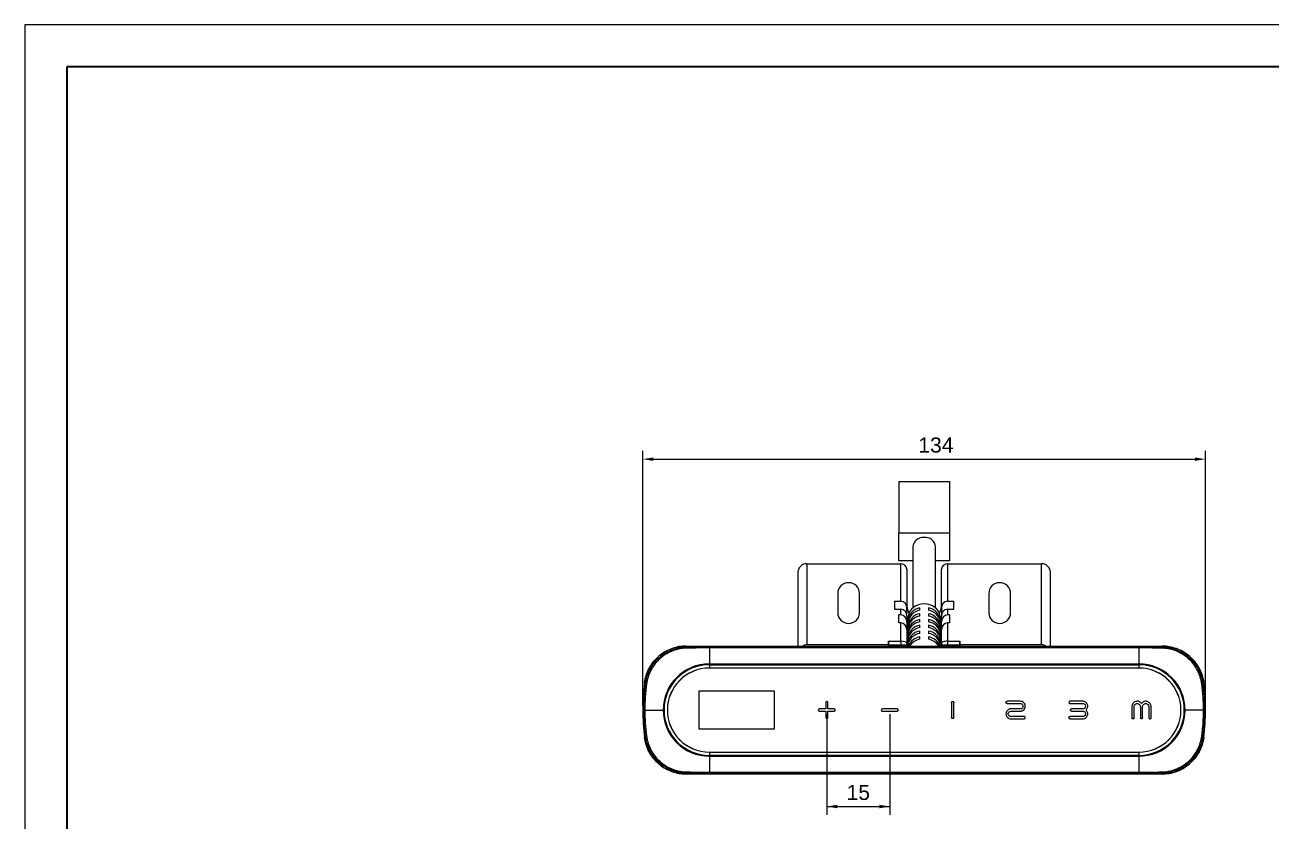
# Model space of a CAD drawing. Header units: millimetres. Extents: x -297 to 297, y -210 to 210.
# Drawn here: x -297 to 0, y 20.2 to 210 of the extents above; entities that cross this region are included whole.
import ezdxf

# ---------------------------------------------------------------- set-up
doc = ezdxf.new("R2010")
doc.units = ezdxf.units.MM
doc.layers.get('0').update_dxf_attribs({"lineweight": 20})
for name, color, linetype, lineweight in [('AM_5', 3, 'Continuous', 25), ('粗实线层', 7, 'Continuous', 35), ('细实线层', 7, 'Continuous', 18)]:
    doc.layers.add(name, color=color, linetype=linetype, lineweight=lineweight)
doc.styles.add('标准', font='')
doc.styles.get('标准').set_extended_font_data('arial')
doc.dimstyles.new('标准$0', dxfattribs={"dimscale": 1.5, "dimtxt": 2.4, "dimasz": 2.5, "dimexe": 2, "dimexo": 1, "dimgap": 1.5, "dimtad": 1, "dimdec": 1, "dimdsep": 46, "dimtxsty": '标准', "dimcen": 2.5, "dimdle": 5, "dimclre": 256, "dimclrt": 7, "dimadec": 0, "dimazin": 0, "dimtfac": 0.714286, "dimtdec": 1, "dimtmove": 0, "dimatfit": 3, "dimfxl": 0, "dimtolj": 1, "dimarcsym": 0})

# ---------------------------------------------------------------- blocks, each defined once
blk = doc.blocks.new('*X4')
at = {"linetype": 'Continuous', "lineweight": 20}
for points in [[(-105.88, 23.68), (-103.38, 24.1), (-103.38, 23.27)], [(-90.88, 23.68), (-93.38, 24.1), (-93.38, 23.27)]]:
    blk.add_hatch(color=0, dxfattribs=at).paths.add_polyline_path(points, flags=0)
for p, q in [((-105.88, 45.68), (-105.88, 21.68)), ((-90.88, 45.68), (-90.88, 21.68))]:
    blk.add_line(p, q, dxfattribs=at)
at = {"color": 0, "linetype": 'Continuous', "lineweight": 20}
blk.add_line((-105.88, 23.68), (-90.88, 23.68), dxfattribs=at)
at = {"color": 7, "linetype": 'Continuous', "lineweight": 20, "insert": (-98.38, 27.02), "char_height": 3.6, "width": 9.6915, "attachment_point": 5, "style": '标准'}
blk.add_mtext('15', dxfattribs=at)
blk = doc.blocks.new('$CAXA_FRAME_13B17AC1$')
at = {"layer": '粗实线层'}
for p, q in [((-287, 200), (-287, -200)), ((287, 200), (-287, 200))]:
    blk.add_line(p, q, dxfattribs=at)
at = {"layer": '细实线层'}
for p, q in [((297, 210), (-297, 210)), ((-297, 210), (-297, -210))]:
    blk.add_line(p, q, dxfattribs=at)

msp = doc.modelspace()

# ---------------------------------------------------------------- hatches: boundary and pattern name
at = {"layer": 'AM_5'}
for points in [[(-147.23, 106.9), (-147.23, 106.07), (-149.73, 106.49)], [(-18.14, 106.9), (-18.14, 106.07), (-15.64, 106.49)]]:
    msp.add_hatch(color=7, dxfattribs=at).paths.add_polyline_path(points, flags=0)

# ---------------------------------------------------------------- linework, layer by layer
at = {"color": 7, "linetype": 'Continuous', "lineweight": 20}
for p, q in [((-88.68, 101.2), (-76.68, 101.2)), ((-88.68, 101.2), (-88.68, 88.9)), ((-76.68, 101.2), (-76.68, 88.9)), ((-88.68, 88.9), (-76.68, 88.9)), ((-88.68, 82.27), (-88.68, 88.9)), ((-76.68, 88.9), (-76.68, 82.27)), ((-85.38, 85.59), (-85.38, 71.04)), ((-79.98, 71.04), (-79.98, 85.59)), ((-110.68, 81.51), (-110.68, 62.21)), ((-110.68, 81.51), (-88.28, 81.51)), ((-85.38, 82.27), (-88.68, 82.27)), ((-88.28, 72.64), (-88.28, 81.51)), ((-86.78, 80.27), (-86.78, 70.95)), ((-76.68, 82.27), (-79.98, 82.27)), ((-78.58, 70.95), (-78.58, 80.27)), ((-77.08, 81.51), (-77.08, 72.64)), ((-77.08, 81.51), (-54.68, 81.51)), ((-54.68, 62.21), (-54.68, 81.51)), ((-112.68, 61.93), (-112.68, 79.86)), ((-52.68, 79.86), (-52.68, 61.93)), ((-103.28, 74.44), (-103.28, 69.94)), ((-98.08, 69.94), (-98.08, 74.44)), ((-67.28, 74.44), (-67.28, 69.94)), ((-62.08, 69.94), (-62.08, 74.44)), ((-89.78, 72.64), (-88.28, 72.64)), ((-89.78, 72.64), (-89.78, 70.74)), ((-77.08, 72.64), (-75.58, 72.64)), ((-75.58, 70.74), (-75.58, 72.64)), ((-89.78, 70.74), (-88.28, 70.74)), ((-88.28, 69.34), (-88.68, 69.34)), ((-88.68, 67.44), (-88.68, 69.34)), ((-88.28, 69.34), (-88.28, 70.74)), ((-86.78, 69.05), (-86.78, 70.95)), ((-86.78, 69.05), (-86.78, 67.65)), ((-86.49, 68.85), (-86.5, 68.01)), ((-83.68, 70.48), (-83.68, 71.03)), ((-83.68, 69.1), (-83.68, 69.65)), ((-81.68, 71.03), (-81.68, 70.48)), ((-81.68, 69.65), (-81.68, 69.1)), ((-78.86, 68.01), (-78.87, 68.85)), ((-78.58, 70.95), (-78.58, 69.05)), ((-78.58, 67.65), (-78.58, 69.05)), ((-77.08, 70.74), (-77.08, 69.34)), ((-77.08, 70.74), (-75.58, 70.74)), ((-76.68, 69.34), (-77.08, 69.34)), ((-76.68, 69.34), (-76.68, 67.44)), ((-88.28, 67.44), (-88.68, 67.44)), ((-88.28, 63.1), (-88.28, 67.44)), ((-86.78, 67.65), (-86.78, 65.75)), ((-86.78, 65.75), (-86.78, 62.65)), ((-86.53, 66.06), (-86.55, 65.22)), ((-86.51, 67.45), (-86.52, 66.61)), ((-83.68, 67.72), (-83.68, 68.27)), ((-83.68, 66.34), (-83.68, 66.89)), ((-83.68, 64.96), (-83.68, 65.51)), ((-81.68, 68.27), (-81.68, 67.72)), ((-81.68, 66.89), (-81.68, 66.34)), ((-81.68, 65.51), (-81.68, 64.96)), ((-78.84, 66.61), (-78.85, 67.45)), ((-78.82, 65.22), (-78.83, 66.06)), ((-78.58, 65.75), (-78.58, 67.65)), ((-78.58, 62.65), (-78.58, 65.75)), ((-77.08, 67.44), (-77.08, 63.1)), ((-76.68, 67.44), (-77.08, 67.44)), ((-91.17, 62.21), (-91.17, 63.1)), ((-91.17, 63.1), (-88.28, 63.1)), ((-88.28, 63.1), (-88.28, 62.18)), ((-86.78, 62.65), (-86.78, 62.57)), ((-86.78, 62.57), (-86.78, 62.51)), ((-86.78, 62.51), (-86.78, 62.48)), ((-86.78, 61.93), (-86.78, 62.48)), ((-86.58, 63.26), (-86.59, 62.42)), ((-86.55, 64.66), (-86.57, 63.82)), ((-83.68, 63.58), (-83.68, 64.13)), ((-81.68, 64.13), (-81.68, 63.58)), ((-78.79, 63.82), (-78.81, 64.66)), ((-78.77, 62.42), (-78.79, 63.26)), ((-78.58, 62.57), (-78.58, 62.65)), ((-78.58, 62.51), (-78.58, 62.57)), ((-78.58, 62.48), (-78.58, 62.51)), ((-78.58, 62.48), (-78.58, 61.93)), ((-77.08, 63.1), (-74.2, 63.1)), ((-77.08, 63.1), (-77.08, 62.18)), ((-74.2, 63.1), (-74.19, 62.21)), ((-139.39, 61.93), (-89.08, 61.93)), ((-139.18, 61.7), (-133.87, 61.69)), ((-133.88, 61.51), (-133.88, 57.68)), ((-31.48, 61.51), (-133.88, 61.51)), ((-133.87, 61.69), (-31.49, 61.69)), ((-91.17, 62.21), (-110.68, 62.21)), ((-91.17, 61.93), (-91.17, 62.21)), ((-91.12, 62.02), (-91.17, 62.18)), ((-88.28, 62.18), (-91.17, 62.18)), ((-91.12, 61.93), (-91.12, 62.02)), ((-91.11, 62.02), (-91.11, 61.93)), ((-91.11, 62.01), (-88.68, 62.01)), ((-89.08, 61.93), (-76.28, 61.93)), ((-87.28, 62.07), (-88.68, 62.07)), ((-88.68, 62.07), (-88.68, 62.01)), ((-87.28, 62.01), (-88.68, 62.01)), ((-88.28, 62.01), (-88.28, 61.93)), ((-87.28, 62.07), (-87.28, 62.15)), ((-87.09, 62.01), (-87.28, 62.01)), ((-78.08, 62.01), (-78.27, 62.01)), ((-78.08, 62.15), (-78.08, 62.07)), ((-78.08, 62.07), (-76.68, 62.07)), ((-76.68, 62.01), (-78.08, 62.01)), ((-74.2, 62.18), (-77.08, 62.18)), ((-77.08, 61.93), (-77.08, 62.01)), ((-76.68, 62.07), (-76.68, 62.01)), ((-74.25, 62.01), (-76.68, 62.01)), ((-76.28, 61.93), (-25.97, 61.93)), ((-74.25, 62.02), (-74.2, 62.18)), ((-74.25, 62.02), (-74.25, 61.93)), ((-74.25, 61.93), (-74.25, 62.02)), ((-74.19, 62.21), (-74.19, 61.93)), ((-54.68, 62.21), (-74.19, 62.21)), ((-31.49, 61.69), (-26.18, 61.7)), ((-31.48, 61.51), (-31.48, 57.68)), ((-133.88, 57.68), (-31.48, 57.68)), ((-133.88, 57.48), (-31.48, 57.48)), ((-133.88, 57.48), (-133.88, 56.69)), ((-31.48, 56.69), (-133.88, 56.69)), ((-31.48, 56.68), (-133.88, 56.68)), ((-31.48, 57.48), (-31.48, 56.69)), ((-149.1, 52.92), (-149.3, 53.21)), ((-118.38, 51.18), (-136.38, 51.18)), ((-136.38, 51.18), (-136.38, 42.18)), ((-118.38, 42.18), (-118.38, 51.18)), ((-16.06, 53.21), (-16.26, 52.92)), ((-106.15, 48.44), (-106.15, 46.95)), ((-105.61, 46.95), (-105.61, 48.44)), ((-76.15, 48.44), (-76.15, 44.93)), ((-75.61, 44.93), (-75.61, 48.44)), ((-59.77, 48.78), (-62.91, 48.78)), ((-62.91, 48.24), (-59.77, 48.24)), ((-44.87, 48.78), (-47.91, 48.78)), ((-47.91, 48.24), (-44.87, 48.24)), ((-149.42, 46.68), (-149.42, 43.76)), ((-149.26, 46.68), (-144.88, 46.68)), ((-106.15, 46.95), (-107.64, 46.95)), ((-107.64, 46.41), (-106.15, 46.41)), ((-106.15, 46.41), (-106.15, 44.93)), ((-104.13, 46.95), (-105.61, 46.95)), ((-105.61, 46.41), (-104.13, 46.41)), ((-105.61, 44.93), (-105.61, 46.41)), ((-89.13, 46.95), (-92.64, 46.95)), ((-92.64, 46.41), (-89.13, 46.41)), ((-59.77, 46.95), (-61.99, 46.95)), ((-61.99, 46.41), (-59.77, 46.41)), ((-58.85, 45.13), (-61.99, 45.13)), ((-61.99, 44.59), (-58.85, 44.59)), ((-44.87, 45.13), (-47.91, 45.13)), ((-47.91, 44.59), (-44.87, 44.59)), ((-44.87, 46.95), (-47.57, 46.95)), ((-47.57, 46.41), (-44.87, 46.41)), ((-33.18, 47.49), (-33.18, 44.86)), ((-32.64, 44.86), (-32.64, 47.49)), ((-31.15, 47.49), (-31.15, 44.86)), ((-30.61, 44.86), (-30.61, 47.49)), ((-29.13, 47.49), (-29.13, 44.86)), ((-28.59, 44.86), (-28.59, 47.49)), ((-16.11, 46.68), (-20.48, 46.68)), ((-136.38, 42.18), (-118.38, 42.18)), ((-149.3, 40.15), (-149.1, 40.44)), ((-16.26, 40.44), (-16.06, 40.15)), ((-133.88, 36.68), (-31.48, 36.68)), ((-133.88, 36.68), (-31.48, 36.68)), ((-133.88, 36.68), (-133.88, 35.88)), ((-31.48, 35.88), (-133.88, 35.88)), ((-133.88, 35.68), (-31.48, 35.68)), ((-133.88, 35.68), (-133.88, 31.86)), ((-31.48, 36.68), (-31.48, 35.88)), ((-31.48, 35.68), (-31.48, 31.86)), ((-25.97, 31.43), (-139.39, 31.43)), ((-133.87, 31.67), (-139.18, 31.67)), ((-133.88, 31.86), (-31.48, 31.86)), ((-31.49, 31.67), (-133.87, 31.67)), ((-26.18, 31.67), (-31.49, 31.67))]:
    msp.add_line(p, q, dxfattribs=at)
for points in [[(-78.87, 68.85), (-78.89, 69.1), (-79.02, 69.67), (-79.27, 70.22), (-79.64, 70.71), (-80.12, 71.14), (-80.68, 71.49), (-81.31, 71.75), (-81.98, 71.91), (-82.68, 71.97), (-83.38, 71.91), (-84.06, 71.75), (-84.69, 71.49), (-85.25, 71.14), (-85.72, 70.71), (-86.09, 70.22), (-86.34, 69.67), (-86.47, 69.1), (-86.49, 68.85)], [(-139.39, 61.93), (-139.3, 61.83), (-139.18, 61.7)], [(-26.18, 61.7), (-26.06, 61.83), (-25.97, 61.93)], [(-139.18, 31.67), (-139.3, 31.53), (-139.39, 31.43)], [(-25.97, 31.43), (-26.06, 31.53), (-26.18, 31.67)]]:
    msp.add_lwpolyline(points, dxfattribs=at)
for centre, radius, start, end in [((-82.86, 85.29), 2.54, 85.9348, 173.3853), ((-82.44, 85.37), 2.47, 5.0445, 95.6354), ((-110.84, 79.67), 1.85, 85.1605, 174.1596), ((-88.16, 80.13), 1.39, 5.8406, 94.8395), ((-77.2, 80.13), 1.39, 85.1605, 174.1594), ((-54.52, 79.67), 1.85, 5.8404, 94.8395), ((-100.68, 74.44), 2.6, 0, 180), ((-64.68, 74.44), 2.6, 0, 180), ((-83.82, 71.42), 2.96, 180.3894, 213.2083), ((-81.54, 71.42), 2.96, 326.7917, 359.6106), ((-100.68, 69.94), 2.6, 180, 0), ((-83.22, 65.8), 3.33, 98.0426, 175.6702), ((-83.21, 67.2), 3.31, 98.1245, 175.6787), ((-83.24, 66.4), 3.28, 97.7667, 181.2072), ((-83.24, 67.8), 3.26, 97.8478, 181.2487), ((-82.13, 67.8), 3.26, 358.7513, 82.1522), ((-82.15, 67.2), 3.31, 4.3213, 81.8755), ((-82.12, 66.4), 3.28, 358.7928, 82.2333), ((-82.15, 65.8), 3.33, 4.3298, 81.9574), ((-64.68, 69.94), 2.6, 180, 0), ((-83.22, 63), 3.37, 97.8819, 175.6533), ((-83.24, 62.2), 3.34, 97.5295, 181.0858), ((-83.24, 63.6), 3.32, 97.6076, 181.1258), ((-83.22, 64.4), 3.35, 97.9617, 175.6618), ((-83.24, 65), 3.3, 97.6867, 181.1663), ((-82.12, 65), 3.3, 358.8337, 82.3133), ((-82.14, 64.4), 3.35, 4.3382, 82.0383), ((-82.12, 63.6), 3.32, 358.8742, 82.3924), ((-82.14, 63), 3.37, 4.3467, 82.1181), ((-82.12, 62.2), 3.34, 358.9142, 82.4705), ((-87.28, 62.65), 0.5, 269.9958, 359.9956), ((-83.22, 61.59), 3.4, 97.8832, 174.2652), ((-83.06, 60.52), 3.66, 99.7738, 157.3358), ((-82.98, 59.81), 3.83, 100.5357, 146.3929), ((-82.15, 61.59), 3.4, 5.7348, 82.1168), ((-82.3, 60.52), 3.66, 22.6642, 80.2262), ((-82.38, 59.81), 3.83, 33.6071, 79.4643), ((-78.08, 62.65), 0.5, 180.0044, 270.0042), ((-131.8, 61.48), 7.38, 178.3153, 180.2669), ((-33.56, 61.48), 7.38, 359.7331, 1.6847), ((-133.88, 46.68), 11, 90, 180), ((-133.88, 46.68), 11, 89.9978, 180.0022), ((-133.88, 46.68), 10.8, 90, 270), ((-133.88, 46.68), 10.01, 90, 270), ((-133.88, 46.68), 10, 90, 270), ((-31.48, 46.68), 11, 359.9978, 90.0022), ((-31.48, 46.68), 10.8, 270, 90), ((-31.48, 46.68), 10.01, 270, 90), ((-31.48, 46.68), 10, 270, 90), ((-98.48, 46.68), 51.24, 172.6873, 187.3127), ((-98.48, 46.68), 51.24, 172.6784, 187.3216), ((-149.87, 44.78), 8.18, 82.7046, 84.5678), ((-15.49, 44.78), 8.18, 95.4322, 97.2954), ((-66.88, 46.68), 51.24, 352.6784, 7.3216), ((-66.88, 46.68), 51.24, 352.6873, 7.3127), ((-133.88, 46.68), 11, 179.9978, 270.0022), ((-31.48, 46.68), 11, 269.9978, 0.0022), ((-149.87, 48.58), 8.18, 275.4322, 277.2954), ((-15.49, 48.58), 8.18, 262.7046, 264.5678), ((-131.8, 31.89), 7.38, 179.7331, 181.6847), ((-33.56, 31.89), 7.38, 358.3153, 0.2669)]:
    msp.add_arc(centre, radius, start, end, dxfattribs=at)
for centre, major_axis, ratio, start_param, end_param in [((-88.28, 70.95), (0, 1.69), 0.887811, 4.712389, 6.283185), ((-77.08, 70.95), (0, 1.69), 0.887811, 0, 1.570796), ((-88.28, 69.05), (0, 1.69), 0.887811, 4.712389, 6.283185), ((-88.28, 67.65), (0, 1.69), 0.887811, 4.712389, 6.283185), ((-77.08, 69.05), (0, 1.69), 0.887811, 0, 1.570796), ((-77.08, 67.65), (0, 1.69), 0.887811, 0, 1.570796), ((-88.28, 65.75), (0, 1.69), 0.887811, 4.712389, 6.283185), ((-77.08, 65.75), (0, 1.69), 0.887811, 0, 1.570796), ((-91.17, 62.68), (0, 0.5), 0.005236, 0.593412, 3.124139), ((-88.28, 62.65), (1.5, 0), 0.296631, 0, 1.570796), ((-87.28, 62.57), (0, 0.501), 0.998013, 3.141593, 4.712389), ((-87.28, 62.51), (0, 0.501), 0.998013, 3.141593, 4.712389), ((-87.28, 62.48), (0, 0.501), 0.998013, 3.537138, 4.712389), ((-77.08, 62.65), (1.5, 0), 0.296631, 1.570796, 3.141593), ((-78.08, 62.57), (0, 0.501), 0.998013, 1.570796, 3.141593), ((-78.08, 62.51), (0, 0.501), 0.998013, 1.570796, 3.141593), ((-78.08, 62.48), (0, 0.501), 0.998013, 1.570796, 2.746047), ((-74.2, 62.68), (0, 0.5), 0.005236, 3.159046, 5.689773), ((-110.68, 59.8), (0, 2.41), 0.829038, 0, 0.489918), ((-90.62, 62.02), (0.5, 0), 0.017583, 3.146867, 3.244214), ((-88.28, 62.15), (1, 0), 0.030427, 0, 1.570796), ((-77.08, 62.15), (1, 0), 0.030427, 1.570796, 3.141593), ((-74.75, 62.02), (0.5, 0), 0.017583, 6.180563, 6.277911), ((-54.68, 59.8), (0, 2.41), 0.829038, 5.793267, 6.283185)]:
    msp.add_ellipse(centre, major_axis=major_axis, ratio=ratio, start_param=start_param, end_param=end_param, dxfattribs=at)
for points, knots in [([(-149.31, 53.21), (-149.23, 53.81), (-149.1, 54.39), (-148.83, 55.25), (-148.73, 55.53), (-148.49, 56.08), (-148.36, 56.36), (-147.94, 57.16), (-147.61, 57.66), (-147.05, 58.36), (-146.86, 58.59), (-146.44, 59.03), (-146.23, 59.24), (-145.55, 59.83), (-145.06, 60.19), (-144.29, 60.65), (-144.03, 60.79), (-143.49, 61.06), (-143.21, 61.18), (-142.37, 61.5), (-141.79, 61.66), (-140.61, 61.87), (-140, 61.93), (-139.4, 61.93)], [0, 0, 0, 0, 642.507946, 642.507946, 963.761919, 963.761919, 1285.015893, 1285.015893, 1927.523839, 1927.523839, 2248.777812, 2248.777812, 2570.031785, 2570.031785, 3212.539731, 3212.539731, 3533.793705, 3533.793705, 3855.047678, 3855.047678, 4497.555624, 4497.555624, 5140.06357, 5140.06357, 5140.06357, 5140.06357]), ([(-139.39, 61.93), (-139.95, 61.91), (-141.08, 61.85), (-142.72, 61.41), (-144.26, 60.72), (-145.67, 59.78), (-146.89, 58.62), (-147.91, 57.26), (-148.67, 55.76), (-149.12, 54.38), (-149.26, 53.52), (-149.3, 53.21)], [0, 0, 0, 0, 496.277578, 992.552533, 1488.843135, 1985.13445, 2481.160544, 2977.188523, 3473.15274, 3969.120147, 4244.872771, 4244.872771, 4244.872771, 4244.872771]), ([(-149.1, 52.92), (-149, 53.48), (-148.81, 54.59), (-148.18, 56.16), (-147.3, 57.61), (-146.2, 58.88), (-144.91, 59.95), (-143.45, 60.79), (-141.97, 61.34), (-140.53, 61.64), (-139.63, 61.68), (-139.18, 61.7)], [0, 0, 0, 0, 493.584122, 987.164481, 1480.791229, 1974.416063, 2460.556084, 2953.705527, 3446.85654, 3842.702001, 4238.548865, 4238.548865, 4238.548865, 4238.548865]), ([(-139.18, 61.44), (-139.62, 61.42), (-140.5, 61.38), (-141.89, 61.08), (-143.33, 60.54), (-144.75, 59.72), (-146, 58.68), (-147.07, 57.44), (-147.92, 56.04), (-148.55, 54.51), (-148.74, 53.43), (-148.84, 52.9)], [0, 0, 0, 0, 394.490465, 788.960257, 1279.608067, 1770.242161, 2253.468507, 2744.106541, 3234.750742, 3725.860881, 4216.983225, 4216.983225, 4216.983225, 4216.983225]), ([(-133.88, 61.51), (-133.88, 61.51), (-134.21, 61.51), (-135.98, 61.48), (-137.75, 61.46), (-139.18, 61.44)], [0, 0, 0, 0, 0.016567, 277.943942, 1473.920246, 1473.920246, 1473.920246, 1473.920246]), ([(-133.88, 61.51), (-133.88, 61.53), (-133.88, 61.59), (-133.88, 61.64), (-133.87, 61.68), (-133.87, 61.69), (-133.87, 61.69)], [0, 0, 0, 0, 478.366474, 956.737585, 1435.10389, 1913.471873, 1913.471873, 1913.471873, 1913.471873]), ([(-26.18, 61.44), (-26.51, 61.45), (-28.28, 61.46), (-30.05, 61.51), (-31.48, 61.51), (-31.48, 61.51)], [0, 0, 0, 0, 126.06383, 668.548544, 668.556059, 668.556059, 668.556059, 668.556059]), ([(-31.48, 61.51), (-31.48, 61.53), (-31.48, 61.59), (-31.49, 61.64), (-31.49, 61.68), (-31.49, 61.69), (-31.49, 61.69)], [0, 0, 0, 0, 226.614376, 453.230755, 679.846117, 906.461273, 906.461273, 906.461273, 906.461273]), ([(-26.18, 61.7), (-25.62, 61.67), (-24.5, 61.61), (-22.86, 61.18), (-21.31, 60.48), (-19.91, 59.54), (-18.68, 58.38), (-17.66, 57.03), (-16.9, 55.52), (-16.45, 54.13), (-16.31, 53.25), (-16.26, 52.92)], [0, 0, 0, 0, 194.456151, 388.911082, 583.383138, 777.854931, 972.139332, 1166.423824, 1360.584986, 1554.747497, 1669.227268, 1669.227268, 1669.227268, 1669.227268]), ([(-16.53, 52.9), (-16.58, 53.21), (-16.71, 54.07), (-17.16, 55.42), (-17.91, 56.88), (-18.89, 58.19), (-20.08, 59.32), (-21.45, 60.24), (-22.94, 60.92), (-24.54, 61.35), (-25.63, 61.41), (-26.18, 61.44)], [0, 0, 0, 0, 109.104716, 293.967014, 478.825386, 663.668022, 848.508758, 1033.679169, 1218.851996, 1404.312191, 1589.790094, 1589.790094, 1589.790094, 1589.790094]), ([(-25.97, 61.93), (-25.36, 61.93), (-24.76, 61.87), (-23.88, 61.71), (-23.59, 61.65), (-23.01, 61.49), (-22.72, 61.39), (-21.87, 61.07), (-21.33, 60.81), (-20.56, 60.35), (-20.31, 60.18), (-19.83, 59.83), (-19.59, 59.64), (-18.91, 59.04), (-18.5, 58.61), (-17.94, 57.9), (-17.77, 57.66), (-17.44, 57.15), (-17.28, 56.89), (-16.86, 56.1), (-16.63, 55.54), (-16.26, 54.4), (-16.13, 53.81), (-16.05, 53.21)], [0, 0, 0, 0, 254.740645, 254.740645, 382.110967, 382.110967, 509.481289, 509.481289, 764.221934, 764.221934, 891.592256, 891.592256, 1018.962579, 1018.962579, 1273.703223, 1273.703223, 1401.073546, 1401.073546, 1528.443868, 1528.443868, 1783.184513, 1783.184513, 2037.925157, 2037.925157, 2037.925157, 2037.925157]), ([(-16.06, 53.21), (-16.16, 53.77), (-16.36, 54.87), (-17, 56.44), (-17.88, 57.89), (-18.99, 59.16), (-20.31, 60.23), (-21.78, 61.07), (-23.37, 61.63), (-24.79, 61.9), (-25.66, 61.92), (-25.97, 61.93)], [0, 0, 0, 0, 188.788361, 377.576164, 566.369814, 755.163176, 943.8567, 1132.549911, 1321.219653, 1509.890032, 1614.789255, 1614.789255, 1614.789255, 1614.789255]), ([(-149.48, 46.69), (-149.47, 47.73), (-149.43, 49.82), (-149.21, 51.89), (-149.1, 52.92)], [0, 0, 0, 0, 561.03713, 1124.307792, 1124.307792, 1124.307792, 1124.307792]), ([(-148.84, 52.9), (-148.95, 51.87), (-149.18, 49.8), (-149.26, 47.72), (-149.26, 46.68), (-149.26, 46.68)], [0, 0, 0, 0, 562.123428, 1126.459006, 1126.469854, 1126.469854, 1126.469854, 1126.469854]), ([(-16.11, 46.68), (-16.11, 46.68), (-16.11, 47.72), (-16.18, 49.8), (-16.41, 51.86), (-16.53, 52.9)], [0, 0, 0, 0, 0.003596, 186.332895, 373.464754, 373.464754, 373.464754, 373.464754]), ([(-16.26, 52.92), (-16.15, 51.89), (-15.93, 49.82), (-15.9, 47.74), (-15.88, 46.69)], [0, 0, 0, 0, 186.712563, 374.143693, 374.143693, 374.143693, 374.143693]), ([(-105.61, 48.44), (-105.61, 48.51), (-105.64, 48.58), (-105.74, 48.68), (-105.81, 48.71), (-105.95, 48.71), (-106.02, 48.68), (-106.12, 48.58), (-106.15, 48.51), (-106.15, 48.44)], [0, 0, 0, 0, 378.324455, 378.324455, 756.648911, 756.648911, 1134.973366, 1134.973366, 1513.297821, 1513.297821, 1513.297821, 1513.297821]), ([(-76.15, 48.44), (-76.15, 48.51), (-76.12, 48.58), (-76.02, 48.68), (-75.95, 48.71), (-75.88, 48.71)], [0, 0, 0, 0, 339.089638, 339.089638, 678.179276, 678.179276, 678.179276, 678.179276]), ([(-75.88, 48.71), (-75.81, 48.71), (-75.74, 48.68), (-75.64, 48.58), (-75.61, 48.51), (-75.61, 48.44)], [0, 0, 0, 0, 338.169453, 338.169453, 676.338906, 676.338906, 676.338906, 676.338906]), ([(-63.18, 48.51), (-63.18, 48.58), (-63.15, 48.65), (-63.05, 48.75), (-62.98, 48.78), (-62.91, 48.78)], [0, 0, 0, 0, 302.321812, 302.321812, 604.643624, 604.643624, 604.643624, 604.643624]), ([(-62.91, 48.24), (-62.98, 48.24), (-63.05, 48.27), (-63.15, 48.36), (-63.18, 48.43), (-63.18, 48.51)], [0, 0, 0, 0, 301.496018, 301.496018, 602.992036, 602.992036, 602.992036, 602.992036]), ([(-59.77, 46.41), (-59.69, 46.41), (-59.61, 46.42), (-59.46, 46.45), (-59.39, 46.47), (-59.24, 46.53), (-59.18, 46.57), (-59.05, 46.65), (-58.99, 46.7), (-58.83, 46.87), (-58.74, 47), (-58.62, 47.28), (-58.59, 47.44), (-58.59, 47.67), (-58.59, 47.74), (-58.62, 47.9), (-58.64, 47.97), (-58.7, 48.11), (-58.74, 48.18), (-58.83, 48.31), (-58.87, 48.37), (-59.04, 48.54), (-59.17, 48.63), (-59.46, 48.75), (-59.61, 48.78), (-59.77, 48.78)], [0, 0, 0, 0, 175.234276, 175.234276, 350.468552, 350.468552, 525.702828, 525.702828, 700.937104, 700.937104, 1051.405656, 1051.405656, 1401.874208, 1401.874208, 1577.108484, 1577.108484, 1752.34276, 1752.34276, 1927.577036, 1927.577036, 2102.811312, 2102.811312, 2453.279864, 2453.279864, 2803.748415, 2803.748415, 2803.748415, 2803.748415]), ([(-59.77, 48.24), (-59.68, 48.24), (-59.6, 48.22), (-59.44, 48.15), (-59.37, 48.11), (-59.25, 47.99), (-59.21, 47.92), (-59.14, 47.76), (-59.13, 47.68), (-59.13, 47.51), (-59.14, 47.43), (-59.21, 47.27), (-59.25, 47.2), (-59.43, 47.02), (-59.6, 46.95), (-59.77, 46.95)], [0, 0, 0, 0, 209.687506, 209.687506, 419.375012, 419.375012, 629.062518, 629.062518, 838.750024, 838.750024, 1048.43753, 1048.43753, 1258.125036, 1258.125036, 1677.500048, 1677.500048, 1677.500048, 1677.500048]), ([(-47.91, 48.78), (-47.98, 48.78), (-48.05, 48.75), (-48.15, 48.65), (-48.18, 48.58), (-48.18, 48.51)], [0, 0, 0, 0, 261.103354, 261.103354, 522.206709, 522.206709, 522.206709, 522.206709]), ([(-48.18, 48.51), (-48.18, 48.43), (-48.15, 48.36), (-48.05, 48.27), (-47.98, 48.24), (-47.91, 48.24)], [0, 0, 0, 0, 260.121066, 260.121066, 520.242132, 520.242132, 520.242132, 520.242132]), ([(-43.98, 46.82), (-43.91, 46.9), (-43.84, 47), (-43.75, 47.2), (-43.72, 47.31), (-43.67, 47.64), (-43.7, 47.87), (-43.84, 48.18), (-43.9, 48.28), (-44.05, 48.45), (-44.13, 48.53), (-44.32, 48.65), (-44.43, 48.7), (-44.64, 48.76), (-44.75, 48.78), (-44.87, 48.78)], [0, 0, 0, 0, 179.17308, 179.17308, 358.346161, 358.346161, 716.692321, 716.692321, 895.865402, 895.865402, 1075.038482, 1075.038482, 1254.211562, 1254.211562, 1433.384642, 1433.384642, 1433.384642, 1433.384642]), ([(-44.87, 48.24), (-44.78, 48.24), (-44.7, 48.22), (-44.55, 48.15), (-44.47, 48.11), (-44.36, 47.99), (-44.31, 47.92), (-44.24, 47.76), (-44.23, 47.68), (-44.23, 47.51), (-44.24, 47.43), (-44.31, 47.27), (-44.36, 47.2), (-44.48, 47.08), (-44.55, 47.03), (-44.7, 46.97), (-44.78, 46.95), (-44.87, 46.95)], [0, 0, 0, 0, 206.818342, 206.818342, 413.636683, 413.636683, 620.455025, 620.455025, 827.273367, 827.273367, 1034.091708, 1034.091708, 1240.91005, 1240.91005, 1447.728391, 1447.728391, 1654.546733, 1654.546733, 1654.546733, 1654.546733]), ([(-30.88, 48.28), (-30.96, 48.39), (-31.06, 48.48), (-31.28, 48.63), (-31.4, 48.68), (-31.65, 48.76), (-31.78, 48.78), (-32.05, 48.77), (-32.18, 48.75), (-32.43, 48.67), (-32.55, 48.6), (-32.76, 48.45), (-32.86, 48.35), (-33.01, 48.13), (-33.07, 48.01), (-33.15, 47.76), (-33.18, 47.63), (-33.18, 47.49)], [0, 0, 0, 0, 182.464522, 182.464522, 364.929045, 364.929045, 547.393567, 547.393567, 729.85809, 729.85809, 912.322612, 912.322612, 1094.787135, 1094.787135, 1277.251657, 1277.251657, 1459.716179, 1459.716179, 1459.716179, 1459.716179]), ([(-32.64, 47.49), (-32.64, 47.59), (-32.62, 47.69), (-32.54, 47.87), (-32.49, 47.95), (-32.35, 48.09), (-32.27, 48.14), (-32.09, 48.22), (-31.99, 48.24), (-31.79, 48.24), (-31.7, 48.22), (-31.52, 48.14), (-31.44, 48.09), (-31.3, 47.95), (-31.24, 47.87), (-31.17, 47.69), (-31.15, 47.59), (-31.15, 47.49)], [0, 0, 0, 0, 180.952261, 180.952261, 361.904522, 361.904522, 542.856784, 542.856784, 723.809045, 723.809045, 904.761306, 904.761306, 1085.713567, 1085.713567, 1266.665829, 1266.665829, 1447.61809, 1447.61809, 1447.61809, 1447.61809]), ([(-28.59, 47.49), (-28.59, 47.63), (-28.61, 47.76), (-28.69, 48.01), (-28.75, 48.13), (-28.9, 48.35), (-29, 48.44), (-29.21, 48.6), (-29.33, 48.66), (-29.58, 48.75), (-29.71, 48.77), (-29.98, 48.78), (-30.11, 48.76), (-30.36, 48.68), (-30.48, 48.63), (-30.7, 48.48), (-30.8, 48.39), (-30.88, 48.28)], [0, 0, 0, 0, 176.476674, 176.476674, 352.953348, 352.953348, 529.430022, 529.430022, 705.906696, 705.906696, 882.38337, 882.38337, 1058.860045, 1058.860045, 1235.336719, 1235.336719, 1411.813393, 1411.813393, 1411.813393, 1411.813393]), ([(-30.61, 47.49), (-30.61, 47.59), (-30.59, 47.69), (-30.52, 47.87), (-30.46, 47.95), (-30.33, 48.09), (-30.24, 48.14), (-30.07, 48.22), (-29.97, 48.24), (-29.77, 48.24), (-29.68, 48.22), (-29.5, 48.14), (-29.41, 48.09), (-29.21, 47.88), (-29.13, 47.69), (-29.13, 47.49)], [0, 0, 0, 0, 153.371256, 153.371256, 306.742512, 306.742512, 460.113767, 460.113767, 613.485023, 613.485023, 766.856279, 766.856279, 920.227535, 920.227535, 1226.970047, 1226.970047, 1226.970047, 1226.970047]), ([(-149.26, 46.68), (-149.29, 46.68), (-149.35, 46.69), (-149.42, 46.69), (-149.47, 46.69), (-149.48, 46.69), (-149.48, 46.69)], [0, 0, 0, 0, 490.601424, 981.209714, 1471.817618, 1962.427682, 1962.427682, 1962.427682, 1962.427682]), ([(-149.1, 40.44), (-149.21, 41.48), (-149.44, 43.56), (-149.47, 45.65), (-149.48, 46.69)], [0, 0, 0, 0, 547.966276, 1098.057112, 1098.057112, 1098.057112, 1098.057112]), ([(-149.26, 46.68), (-149.26, 46.68), (-149.26, 45.65), (-149.18, 43.57), (-148.95, 41.51), (-148.84, 40.47)], [0, 0, 0, 0, 0.010594, 548.912328, 1100.178302, 1100.178302, 1100.178302, 1100.178302]), ([(-107.64, 46.95), (-107.71, 46.95), (-107.78, 46.92), (-107.88, 46.83), (-107.91, 46.75), (-107.91, 46.61), (-107.88, 46.54), (-107.78, 46.44), (-107.71, 46.41), (-107.64, 46.41)], [0, 0, 0, 0, 379.732911, 379.732911, 759.465822, 759.465822, 1139.198733, 1139.198733, 1518.931645, 1518.931645, 1518.931645, 1518.931645]), ([(-106.15, 44.93), (-106.15, 44.86), (-106.12, 44.79), (-106.02, 44.69), (-105.95, 44.66), (-105.81, 44.66), (-105.74, 44.69), (-105.64, 44.79), (-105.61, 44.86), (-105.61, 44.93)], [0, 0, 0, 0, 370.657582, 370.657582, 741.315164, 741.315164, 1111.972746, 1111.972746, 1482.630328, 1482.630328, 1482.630328, 1482.630328]), ([(-104.13, 46.41), (-104.06, 46.41), (-103.99, 46.44), (-103.89, 46.54), (-103.86, 46.61), (-103.86, 46.75), (-103.89, 46.82), (-103.99, 46.92), (-104.06, 46.95), (-104.13, 46.95)], [0, 0, 0, 0, 369.218873, 369.218873, 738.437745, 738.437745, 1107.656618, 1107.656618, 1476.87549, 1476.87549, 1476.87549, 1476.87549]), ([(-92.64, 46.95), (-92.71, 46.95), (-92.78, 46.92), (-92.88, 46.83), (-92.91, 46.75), (-92.91, 46.61), (-92.88, 46.54), (-92.78, 46.44), (-92.71, 46.41), (-92.64, 46.41)], [0, 0, 0, 0, 340.236315, 340.236315, 680.472631, 680.472631, 1020.708946, 1020.708946, 1360.945261, 1360.945261, 1360.945261, 1360.945261]), ([(-89.13, 46.41), (-89.06, 46.41), (-88.99, 46.44), (-88.89, 46.54), (-88.86, 46.61), (-88.86, 46.75), (-88.89, 46.82), (-88.99, 46.92), (-89.06, 46.95), (-89.13, 46.95)], [0, 0, 0, 0, 329.845637, 329.845637, 659.691274, 659.691274, 989.536912, 989.536912, 1319.382549, 1319.382549, 1319.382549, 1319.382549]), ([(-75.88, 44.66), (-75.95, 44.66), (-76.02, 44.69), (-76.12, 44.79), (-76.15, 44.86), (-76.15, 44.93)], [0, 0, 0, 0, 329.714777, 329.714777, 659.429554, 659.429554, 659.429554, 659.429554]), ([(-75.61, 44.93), (-75.61, 44.86), (-75.64, 44.79), (-75.74, 44.69), (-75.81, 44.66), (-75.88, 44.66)], [0, 0, 0, 0, 328.784732, 328.784732, 657.569463, 657.569463, 657.569463, 657.569463]), ([(-61.99, 46.95), (-62.07, 46.95), (-62.15, 46.95), (-62.3, 46.92), (-62.37, 46.89), (-62.52, 46.83), (-62.59, 46.8), (-62.71, 46.71), (-62.77, 46.66), (-62.94, 46.5), (-63.03, 46.37), (-63.14, 46.09), (-63.18, 45.93), (-63.18, 45.7), (-63.17, 45.62), (-63.14, 45.47), (-63.12, 45.4), (-63.06, 45.25), (-63.02, 45.18), (-62.94, 45.05), (-62.89, 44.99), (-62.72, 44.83), (-62.59, 44.74), (-62.3, 44.62), (-62.15, 44.59), (-61.99, 44.59)], [0, 0, 0, 0, 180.342588, 180.342588, 360.685176, 360.685176, 541.027764, 541.027764, 721.370352, 721.370352, 1082.055529, 1082.055529, 1442.740705, 1442.740705, 1623.083293, 1623.083293, 1803.425881, 1803.425881, 1983.768469, 1983.768469, 2164.111057, 2164.111057, 2524.796234, 2524.796234, 2885.48141, 2885.48141, 2885.48141, 2885.48141]), ([(-61.99, 45.13), (-62.08, 45.13), (-62.16, 45.15), (-62.32, 45.21), (-62.39, 45.26), (-62.51, 45.38), (-62.56, 45.45), (-62.62, 45.61), (-62.64, 45.69), (-62.64, 45.86), (-62.62, 45.94), (-62.55, 46.1), (-62.51, 46.17), (-62.33, 46.35), (-62.16, 46.41), (-61.99, 46.41)], [0, 0, 0, 0, 212.003955, 212.003955, 424.007911, 424.007911, 636.011866, 636.011866, 848.015821, 848.015821, 1060.019777, 1060.019777, 1272.023732, 1272.023732, 1696.031642, 1696.031642, 1696.031642, 1696.031642]), ([(-58.58, 44.86), (-58.58, 44.93), (-58.61, 45), (-58.71, 45.1), (-58.78, 45.13), (-58.85, 45.13)], [0, 0, 0, 0, 280.661491, 280.661491, 561.322981, 561.322981, 561.322981, 561.322981]), ([(-58.85, 44.59), (-58.78, 44.59), (-58.71, 44.62), (-58.61, 44.72), (-58.58, 44.79), (-58.58, 44.86)], [0, 0, 0, 0, 279.730475, 279.730475, 559.46095, 559.46095, 559.46095, 559.46095]), ([(-48.18, 44.86), (-48.18, 44.93), (-48.15, 45), (-48.05, 45.1), (-47.98, 45.13), (-47.91, 45.13)], [0, 0, 0, 0, 251.211202, 251.211202, 502.422404, 502.422404, 502.422404, 502.422404]), ([(-47.91, 44.59), (-47.98, 44.59), (-48.05, 44.62), (-48.15, 44.72), (-48.18, 44.79), (-48.18, 44.86)], [0, 0, 0, 0, 250.355241, 250.355241, 500.710482, 500.710482, 500.710482, 500.710482]), ([(-47.84, 46.68), (-47.84, 46.75), (-47.81, 46.83), (-47.71, 46.92), (-47.64, 46.95), (-47.57, 46.95)], [0, 0, 0, 0, 255.16872, 255.16872, 510.337441, 510.337441, 510.337441, 510.337441]), ([(-47.57, 46.41), (-47.64, 46.41), (-47.71, 46.44), (-47.81, 46.54), (-47.84, 46.61), (-47.84, 46.68)], [0, 0, 0, 0, 254.304238, 254.304238, 508.608476, 508.608476, 508.608476, 508.608476]), ([(-44.87, 44.59), (-44.75, 44.59), (-44.64, 44.61), (-44.43, 44.67), (-44.32, 44.72), (-44.13, 44.84), (-44.05, 44.92), (-43.9, 45.09), (-43.84, 45.18), (-43.75, 45.39), (-43.71, 45.5), (-43.68, 45.72), (-43.68, 45.84), (-43.72, 46.06), (-43.75, 46.17), (-43.84, 46.37), (-43.91, 46.47), (-43.98, 46.55)], [0, 0, 0, 0, 200.376319, 200.376319, 400.752637, 400.752637, 601.128956, 601.128956, 801.505274, 801.505274, 1001.881593, 1001.881593, 1202.257911, 1202.257911, 1402.63423, 1402.63423, 1603.010549, 1603.010549, 1603.010549, 1603.010549]), ([(-44.87, 46.41), (-44.78, 46.41), (-44.7, 46.4), (-44.55, 46.33), (-44.48, 46.29), (-44.36, 46.17), (-44.31, 46.1), (-44.24, 45.94), (-44.23, 45.86), (-44.23, 45.69), (-44.24, 45.61), (-44.31, 45.45), (-44.35, 45.38), (-44.53, 45.2), (-44.7, 45.13), (-44.87, 45.13)], [0, 0, 0, 0, 176.320607, 176.320607, 352.641213, 352.641213, 528.96182, 528.96182, 705.282426, 705.282426, 881.603033, 881.603033, 1057.923639, 1057.923639, 1410.564852, 1410.564852, 1410.564852, 1410.564852]), ([(-43.98, 46.55), (-44.01, 46.59), (-44.03, 46.63), (-44.03, 46.73), (-44.01, 46.78), (-43.98, 46.82)], [0, 0, 0, 0, 244.662722, 244.662722, 489.325444, 489.325444, 489.325444, 489.325444]), ([(-32.91, 44.59), (-32.98, 44.59), (-33.05, 44.62), (-33.15, 44.72), (-33.18, 44.79), (-33.18, 44.86)], [0, 0, 0, 0, 210.642319, 210.642319, 421.284637, 421.284637, 421.284637, 421.284637]), ([(-32.64, 44.86), (-32.64, 44.79), (-32.67, 44.72), (-32.76, 44.62), (-32.83, 44.59), (-32.91, 44.59)], [0, 0, 0, 0, 209.823116, 209.823116, 419.646232, 419.646232, 419.646232, 419.646232]), ([(-30.88, 44.59), (-30.95, 44.59), (-31.02, 44.62), (-31.12, 44.72), (-31.15, 44.79), (-31.15, 44.86)], [0, 0, 0, 0, 205.517997, 205.517997, 411.035993, 411.035993, 411.035993, 411.035993]), ([(-30.61, 44.86), (-30.61, 44.79), (-30.64, 44.72), (-30.74, 44.62), (-30.81, 44.59), (-30.88, 44.59)], [0, 0, 0, 0, 204.705888, 204.705888, 409.411776, 409.411776, 409.411776, 409.411776]), ([(-29.13, 44.86), (-29.13, 44.79), (-29.1, 44.72), (-29, 44.62), (-28.93, 44.59), (-28.86, 44.59)], [0, 0, 0, 0, 200.440618, 200.440618, 400.881236, 400.881236, 400.881236, 400.881236]), ([(-28.86, 44.59), (-28.79, 44.59), (-28.72, 44.62), (-28.62, 44.72), (-28.59, 44.79), (-28.59, 44.86)], [0, 0, 0, 0, 199.54297, 199.54297, 399.085939, 399.085939, 399.085939, 399.085939]), ([(-16.53, 40.47), (-16.41, 41.5), (-16.18, 43.57), (-16.11, 45.64), (-16.11, 46.68), (-16.11, 46.68)], [0, 0, 0, 0, 167.594247, 335.848036, 335.85127, 335.85127, 335.85127, 335.85127]), ([(-15.88, 46.69), (-15.9, 45.65), (-15.93, 43.56), (-16.15, 41.48), (-16.26, 40.44)], [0, 0, 0, 0, 168.110768, 336.895884, 336.895884, 336.895884, 336.895884]), ([(-15.88, 46.69), (-15.89, 46.69), (-15.89, 46.69), (-15.94, 46.69), (-16.01, 46.69), (-16.07, 46.68), (-16.11, 46.68)], [0, 0, 0, 0, 155.879399, 311.758111, 467.636946, 623.5136, 623.5136, 623.5136, 623.5136]), ([(-139.4, 31.44), (-140, 31.44), (-140.6, 31.49), (-141.48, 31.65), (-141.77, 31.72), (-142.35, 31.88), (-142.64, 31.98), (-143.49, 32.3), (-144.03, 32.56), (-144.8, 33.02), (-145.05, 33.18), (-145.53, 33.54), (-145.77, 33.73), (-146.45, 34.33), (-146.86, 34.76), (-147.42, 35.46), (-147.59, 35.71), (-147.92, 36.21), (-148.08, 36.48), (-148.5, 37.27), (-148.73, 37.82), (-149.1, 38.96), (-149.23, 39.56), (-149.31, 40.16)], [0, 0, 0, 0, 578.853366, 578.853366, 868.280049, 868.280049, 1157.706732, 1157.706732, 1736.560098, 1736.560098, 2025.986781, 2025.986781, 2315.413464, 2315.413464, 2894.26683, 2894.26683, 3183.693513, 3183.693513, 3473.120196, 3473.120196, 4051.973562, 4051.973562, 4630.826927, 4630.826927, 4630.826927, 4630.826927]), ([(-149.3, 40.15), (-149.2, 39.6), (-149.01, 38.49), (-148.36, 36.92), (-147.48, 35.48), (-146.37, 34.2), (-145.06, 33.14), (-143.59, 32.3), (-141.99, 31.73), (-140.58, 31.47), (-139.7, 31.44), (-139.39, 31.43)], [0, 0, 0, 0, 456.946348, 913.891348, 1370.850497, 1827.808951, 2284.525755, 2741.241802, 3197.901043, 3654.561826, 3908.461572, 3908.461572, 3908.461572, 3908.461572]), ([(-139.18, 31.67), (-139.74, 31.7), (-140.87, 31.76), (-142.51, 32.19), (-144.05, 32.88), (-145.46, 33.82), (-146.68, 34.99), (-147.7, 36.34), (-148.46, 37.84), (-148.91, 39.23), (-149.05, 40.12), (-149.1, 40.44)], [0, 0, 0, 0, 448.028684, 896.054557, 1344.119888, 1792.184612, 2239.817583, 2687.450762, 3134.799791, 3582.151926, 3845.914326, 3845.914326, 3845.914326, 3845.914326]), ([(-148.84, 40.47), (-148.79, 40.15), (-148.65, 39.3), (-148.2, 37.95), (-147.46, 36.49), (-146.47, 35.18), (-145.28, 34.04), (-143.92, 33.13), (-142.42, 32.45), (-140.82, 32.02), (-139.73, 31.95), (-139.18, 31.92)], [0, 0, 0, 0, 268.530146, 723.515981, 1178.49215, 1633.42959, 2088.362355, 2544.106521, 2999.856634, 3456.314019, 3912.814987, 3912.814987, 3912.814987, 3912.814987]), ([(-26.18, 31.92), (-25.74, 31.94), (-24.86, 31.99), (-23.47, 32.29), (-22.03, 32.83), (-20.62, 33.65), (-19.36, 34.69), (-18.29, 35.93), (-17.44, 37.33), (-16.82, 38.86), (-16.62, 39.93), (-16.53, 40.47)], [0, 0, 0, 0, 105.87037, 211.735191, 343.411542, 475.084212, 604.768846, 736.442574, 868.117956, 999.918384, 1131.722086, 1131.722086, 1131.722086, 1131.722086]), ([(-16.26, 40.44), (-16.36, 39.89), (-16.55, 38.78), (-17.18, 37.21), (-18.06, 35.76), (-19.16, 34.49), (-20.46, 33.41), (-21.91, 32.58), (-23.39, 32.03), (-24.83, 31.72), (-25.73, 31.69), (-26.18, 31.67)], [0, 0, 0, 0, 132.922761, 265.844509, 398.77875, 531.712475, 662.630531, 795.436232, 928.242357, 1034.843987, 1141.445994, 1141.445994, 1141.445994, 1141.445994]), ([(-16.05, 40.16), (-16.13, 39.56), (-16.26, 38.97), (-16.53, 38.12), (-16.64, 37.84), (-16.87, 37.28), (-17, 37.01), (-17.42, 36.21), (-17.75, 35.71), (-18.31, 35), (-18.5, 34.78), (-18.92, 34.34), (-19.14, 34.13), (-19.81, 33.53), (-20.3, 33.18), (-21.07, 32.72), (-21.33, 32.57), (-21.88, 32.31), (-22.15, 32.19), (-23, 31.87), (-23.57, 31.71), (-24.75, 31.49), (-25.36, 31.44), (-25.97, 31.44)], [0, 0, 0, 0, 170.183528, 170.183528, 255.275292, 255.275292, 340.367056, 340.367056, 510.550584, 510.550584, 595.642348, 595.642348, 680.734112, 680.734112, 850.91764, 850.91764, 936.009404, 936.009404, 1021.101168, 1021.101168, 1191.284696, 1191.284696, 1361.468224, 1361.468224, 1361.468224, 1361.468224]), ([(-25.97, 31.43), (-25.41, 31.46), (-24.29, 31.52), (-22.65, 31.95), (-21.1, 32.64), (-19.7, 33.59), (-18.47, 34.75), (-17.45, 36.1), (-16.69, 37.61), (-16.24, 38.98), (-16.11, 39.84), (-16.06, 40.15)], [0, 0, 0, 0, 130.9954, 261.990107, 392.988945, 523.987971, 654.91699, 785.846507, 916.759193, 1047.672721, 1120.459256, 1120.459256, 1120.459256, 1120.459256]), ([(-139.18, 31.92), (-138.85, 31.92), (-137.08, 31.9), (-135.32, 31.86), (-133.88, 31.86), (-133.88, 31.86)], [0, 0, 0, 0, 251.564691, 1334.111522, 1334.126519, 1334.126519, 1334.126519, 1334.126519]), ([(-133.87, 31.67), (-133.87, 31.68), (-133.87, 31.68), (-133.88, 31.72), (-133.88, 31.78), (-133.88, 31.83), (-133.88, 31.86)], [0, 0, 0, 0, 421.089304, 842.177131, 1263.269188, 1684.357163, 1684.357163, 1684.357163, 1684.357163]), ([(-31.48, 31.86), (-31.48, 31.86), (-31.15, 31.86), (-29.38, 31.89), (-27.61, 31.91), (-26.18, 31.92)], [0, 0, 0, 0, 0.005093, 85.441152, 453.089364, 453.089364, 453.089364, 453.089364]), ([(-31.49, 31.67), (-31.49, 31.68), (-31.49, 31.68), (-31.49, 31.72), (-31.48, 31.78), (-31.48, 31.83), (-31.48, 31.86)], [0, 0, 0, 0, 151.112478, 302.225196, 453.338694, 604.450652, 604.450652, 604.450652, 604.450652])]:
    msp.add_open_spline(points, degree=3, knots=knots, dxfattribs=at)
at = {"layer": 'AM_5', "color": 7, "lineweight": 15}
for p, q in [((-149.73, 47.68), (-149.73, 108.49)), ((-15.64, 47.69), (-15.64, 108.49)), ((-147.23, 106.49), (-18.14, 106.49))]:
    msp.add_line(p, q, dxfattribs=at)

# ---------------------------------------------------------------- block references
at = {"layer": '粗实线层'}
msp.add_blockref('$CAXA_FRAME_13B17AC1$', (0, 0), dxfattribs=at)

# ---------------------------------------------------------------- texts
at = {"layer": 'AM_5', "color": 7, "insert": (-79.88, 109.83), "char_height": 3.6, "width": 15.1957, "attachment_point": 5, "style": '标准'}
msp.add_mtext('134', dxfattribs=at)

# ---------------------------------------------------------------- dimensions: what is measured, and where the dimension line sits
at = {"color": 7, "linetype": 'Continuous', "lineweight": 20}
dim = msp.add_linear_dim(base=(-90.88, 23.68), p1=(-105.88, 46.68), p2=(-90.88, 46.68), dimstyle='标准$0', override={"dimscale": 1, "dimtxt": 3.6, "dimsah": 1, "dimtzin": 0}, dxfattribs=at)
dim.commit()
dim.dimension.update_dxf_attribs({"geometry": '*X4', "text_midpoint": (-98.38, 27.02)})

doc.saveas('drawing.dxf')
